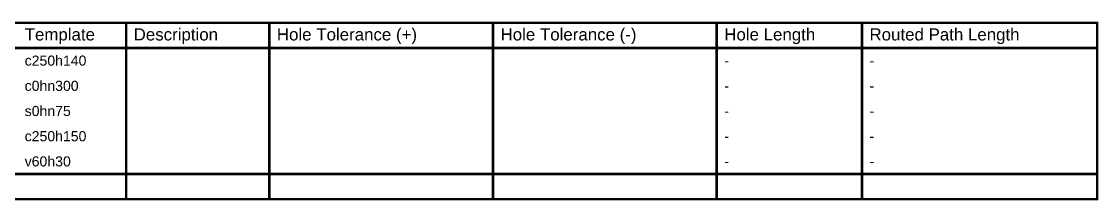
# Model space of a CAD drawing. Header units: inches. Extents: x 0 to 12.8, y -0.1 to 3.7.
# Drawn here: x 6.36 to 12.78, y 2.6 to 3.67 of the extents above; entities that cross this region are included whole.
import ezdxf

# ---------------------------------------------------------------- set-up
doc = ezdxf.new("R2010")
doc.units = ezdxf.units.IN
doc.header["$MEASUREMENT"] = 0
doc.layers.add('Drill Drawing', color=1, linetype='Continuous')
doc.styles.add('Arial', font='', dxfattribs={"height": 0.2})
doc.styles.get('Arial').set_extended_font_data('Arial')

msp = doc.modelspace()

# ---------------------------------------------------------------- linework, layer by layer
at = {"layer": 'Drill Drawing'}
for points in [[(0.0085, 3.6595, 0.015, 0.015, 0), (12.7729, 3.6595, 0.015, 0.015, 0)], [(6.9836, 2.6095, 0.015, 0.015, 0), (6.9836, 3.6595, 0.015, 0.015, 0)], [(7.8374, 2.6095, 0.015, 0.015, 0), (7.8374, 3.6595, 0.015, 0.015, 0)], [(9.171, 2.6095, 0.015, 0.015, 0), (9.171, 3.6595, 0.015, 0.015, 0)], [(10.5046, 2.6095, 0.015, 0.015, 0), (10.5046, 3.6595, 0.015, 0.015, 0)], [(11.3703, 2.6095, 0.015, 0.015, 0), (11.3703, 3.6595, 0.015, 0.015, 0)], [(12.7729, 2.6095, 0.015, 0.015, 0), (12.7729, 3.6595, 0.015, 0.015, 0)], [(0.0085, 3.5095, 0.015, 0.015, 0), (12.7729, 3.5095, 0.015, 0.015, 0)], [(0.0085, 2.7595, 0.015, 0.015, 0), (12.7729, 2.7595, 0.015, 0.015, 0)], [(0.0085, 2.6095, 0.015, 0.015, 0), (12.7729, 2.6095, 0.015, 0.015, 0)]]:
    msp.add_lwpolyline(points, format="xyseb", dxfattribs=at)
for points in [[(6.9799, 3.6595, 0.0075, 0.0075, 1), (6.9874, 3.6595, 0.0075, 0.0075, 1)], [(7.8336, 3.6595, 0.0075, 0.0075, 1), (7.8411, 3.6595, 0.0075, 0.0075, 1)], [(9.1672, 3.6595, 0.0075, 0.0075, 1), (9.1747, 3.6595, 0.0075, 0.0075, 1)], [(10.5008, 3.6595, 0.0075, 0.0075, 1), (10.5083, 3.6595, 0.0075, 0.0075, 1)], [(11.3666, 3.6595, 0.0075, 0.0075, 1), (11.3741, 3.6595, 0.0075, 0.0075, 1)], [(12.7692, 3.6595, 0.0075, 0.0075, 1), (12.7767, 3.6595, 0.0075, 0.0075, 1)], [(12.7692, 3.6595, 0.0075, 0.0075, 1), (12.7767, 3.6595, 0.0075, 0.0075, 1)], [(12.7692, 3.5095, 0.0075, 0.0075, 1), (12.7767, 3.5095, 0.0075, 0.0075, 1)], [(12.7692, 2.7595, 0.0075, 0.0075, 1), (12.7767, 2.7595, 0.0075, 0.0075, 1)], [(6.9799, 2.6095, 0.0075, 0.0075, 1), (6.9874, 2.6095, 0.0075, 0.0075, 1)], [(7.8336, 2.6095, 0.0075, 0.0075, 1), (7.8411, 2.6095, 0.0075, 0.0075, 1)], [(9.1672, 2.6095, 0.0075, 0.0075, 1), (9.1747, 2.6095, 0.0075, 0.0075, 1)], [(10.5008, 2.6095, 0.0075, 0.0075, 1), (10.5083, 2.6095, 0.0075, 0.0075, 1)], [(11.3666, 2.6095, 0.0075, 0.0075, 1), (11.3741, 2.6095, 0.0075, 0.0075, 1)], [(12.7692, 2.6095, 0.0075, 0.0075, 1), (12.7767, 2.6095, 0.0075, 0.0075, 1)], [(12.7692, 2.6095, 0.0075, 0.0075, 1), (12.7767, 2.6095, 0.0075, 0.0075, 1)]]:
    msp.add_lwpolyline(points, format="xyseb", close=True, dxfattribs=at)

# ---------------------------------------------------------------- texts
at = {"layer": 'Drill Drawing', "style": 'Arial'}
for s, height, p in [('Template', 0.072, (6.3788, 3.5545)), ('Description', 0.072, (7.0286, 3.5545)), ('Hole Tolerance (+)', 0.072, (7.8824, 3.5545)), ('Hole Tolerance (-)', 0.072, (9.216, 3.5545)), ('Hole Length', 0.072, (10.5496, 3.5545)), ('Routed Path Length', 0.072, (11.4153, 3.5545)), ('c250h140', 0.06, (6.3788, 3.4045)), ('-', 0.06, (10.5496, 3.4045)), ('-', 0.06, (11.4153, 3.4045)), ('c0hn300', 0.06, (6.3788, 3.2545)), ('-', 0.06, (10.5496, 3.2545)), ('-', 0.06, (11.4153, 3.2545)), ('s0hn75', 0.06, (6.3788, 3.1045)), ('-', 0.06, (10.5496, 3.1045)), ('-', 0.06, (11.4153, 3.1045)), ('c250h150', 0.06, (6.3788, 2.9545)), ('-', 0.06, (10.5496, 2.9545)), ('-', 0.06, (11.4153, 2.9545)), ('v60h30', 0.06, (6.3788, 2.8045)), ('-', 0.06, (10.5496, 2.8045)), ('-', 0.06, (11.4153, 2.8045))]:
    msp.add_text(s, height=height, dxfattribs=at).set_placement(p)

doc.saveas('drawing.dxf')
